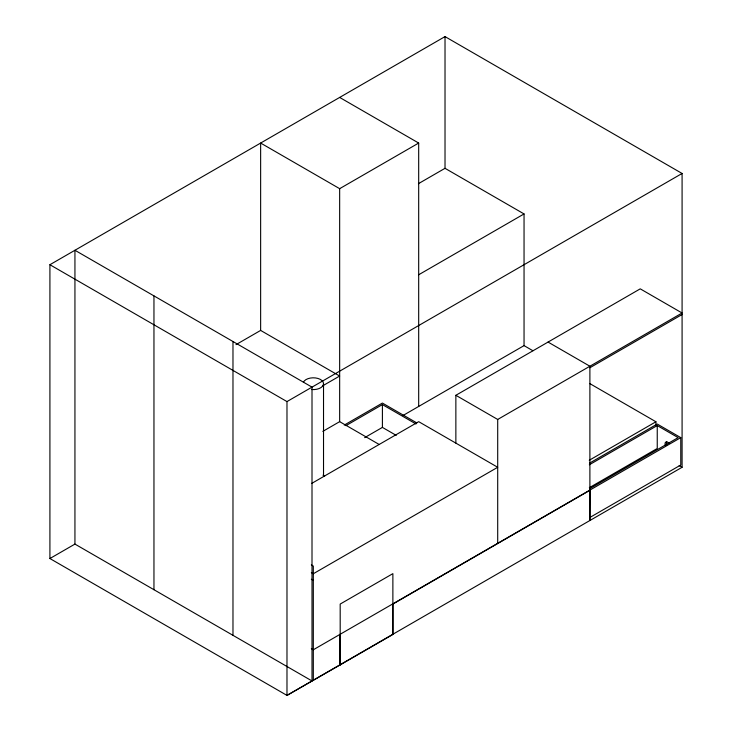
<?xml version="1.0" encoding="UTF-8"?>
<svg xmlns="http://www.w3.org/2000/svg" width="732" height="732" viewBox="0 0 732 732"><rect width="100%" height="100%" fill="white"/><g stroke="black" fill="none" stroke-linecap="round" stroke-linejoin="round"><path stroke-width="1.1" d="M49.913 264.719L445.019 36.6L682.087 173.466L682.087 467.281L286.981 695.4L49.913 558.534L49.913 264.719L286.981 401.584L682.087 173.466M322.821 385.755L339.657 376.038L260.638 330.416L260.638 143.051L339.657 188.673L418.686 143.051L418.686 406.452M418.439 183.668L445.019 168.314L524.048 213.936L524.048 345.623L402.875 415.575M235.988 344.644L260.638 330.416M418.686 274.765L524.048 213.936M49.913 558.534L74.939 544.086L312.006 680.952L312.006 387.137L74.939 250.271L74.939 544.086M322.821 431.377L339.657 421.659L379.167 444.47M344.25 425.091L382.406 403.067L416.828 422.931M345.916 425.658L382.406 404.586L415.996 423.974M364.655 437.645L382.406 427.397L396.241 435.375M455.862 395.298L640.244 288.847L682.087 313.003L497.705 419.454L455.862 395.298L455.862 443.125M311.731 483.404L418.686 421.659L497.705 467.281L313.314 573.742L311.347 572.598M589.891 367.748L682.087 314.522M589.242 460.272L655.936 421.769L655.936 425.146M589.58 463.118L657.245 424.048L680.769 437.626L680.769 465.003L589.562 517.661M589.342 464.774L657.245 425.567L678.134 437.626L589.562 488.766M589.342 487.695L657.245 448.487L657.245 425.567M680.769 437.626L313.314 649.778L311.347 648.634M340.188 664.894L340.005 634.37L340.188 664.894L392.874 634.479L392.874 573.641L340.188 604.065L340.188 664.894L286.981 695.4L286.981 401.584M339.657 97.429L418.686 143.051M548.058 342.073L589.891 366.229L589.891 520.516L590.083 490.202L392.874 604.065L392.874 634.479M524.048 345.623L532.905 350.738M589.992 383.696L655.936 421.769M679.186 465.607L682.087 467.281M311.347 564.912L313.314 566.056L313.314 680.193M311.347 579.259L313.314 580.403M497.705 419.454L497.705 543.327M445.019 36.6L445.019 168.314M382.406 404.586L382.406 427.397M339.657 188.673L339.657 421.659M323.526 383.605L323.526 476.349M232.977 341.515L232.977 635.33M153.958 295.893L153.958 589.708M666.761 444.8A3.724 2.15 60 0 1 666.706 441.725M323.032 475.169A13.972 8.061 0 0 1 324.624 476.239M303.414 382.269A10.211 5.893 0 0 1 315.51 377.941A10.211 5.893 0 0 1 323.352 384.794A10.211 5.893 0 0 1 311.713 389.525M665.443 445.559A3.724 2.15 60 0 1 665.791 442.082A3.724 2.15 60 0 1 668.966 443.354"/></g></svg>
